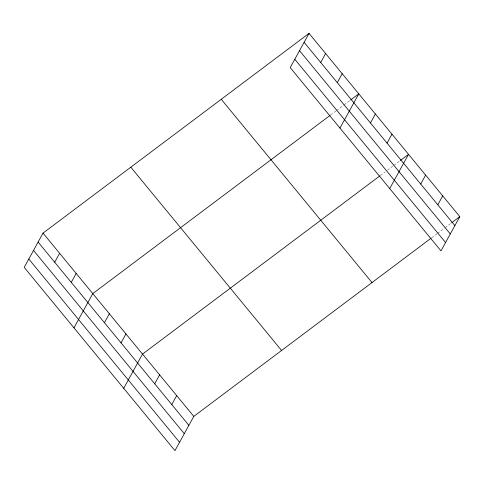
<?xml version="1.0" encoding="UTF-8"?>
<svg xmlns="http://www.w3.org/2000/svg" width="484" height="484" viewBox="0 0 484 484"><rect width="100%" height="100%" fill="white"/><g stroke="black" fill="none" stroke-linecap="round" stroke-linejoin="round"><path stroke-width="0.36" stroke-dasharray="2.42 1.81" d="M330.693 114.938L335.963 110.987M336.549 110.546L343.567 105.27M344.154 104.834L350.005 100.436M380.448 175.42L385.131 171.905M387.472 170.144L393.323 165.752M393.909 165.31L399.76 160.918M431.71 237.735L436.979 233.778M437.56 233.342L444.584 228.067M445.171 227.625L451.021 223.233"/><path stroke-width="0.73" d="M309.034 33.366L290.206 67.603L440.978 250.881L459.8 216.638L309.034 33.366L43.022 233.119L24.2 267.362L174.966 450.634L193.794 416.397L431.123 238.176M54.692 262.225L59.611 253.277M71.275 282.384L76.194 273.442M73.955 327.843L92.777 293.6L330.112 115.38M104.441 322.707L109.36 313.759M121.03 342.866L125.949 333.924M123.704 388.319L142.532 354.082L379.861 175.861M320.698 62.472L325.617 53.524M154.698 383.8L159.617 374.852M337.281 82.631L342.2 73.683M171.784 404.57L176.702 395.622M339.962 128.085L358.783 93.848L350.591 100M370.454 122.954L375.372 114.006M387.037 143.113L391.955 134.165M389.717 188.566L408.538 154.329L400.347 160.476M420.705 184.041L425.624 175.099M437.796 204.817L442.715 195.869M451.608 222.791L459.8 216.638M304.115 42.314L454.881 225.586M299.523 50.657L450.295 233.935M294.798 59.26L445.564 242.532M221.248 99.287L372.014 282.559M130.807 167.198L281.573 350.476M43.022 233.119L193.794 416.397M38.103 242.067L188.875 425.339M33.517 250.416L184.283 433.688M28.786 259.013L179.558 442.291"/></g></svg>
